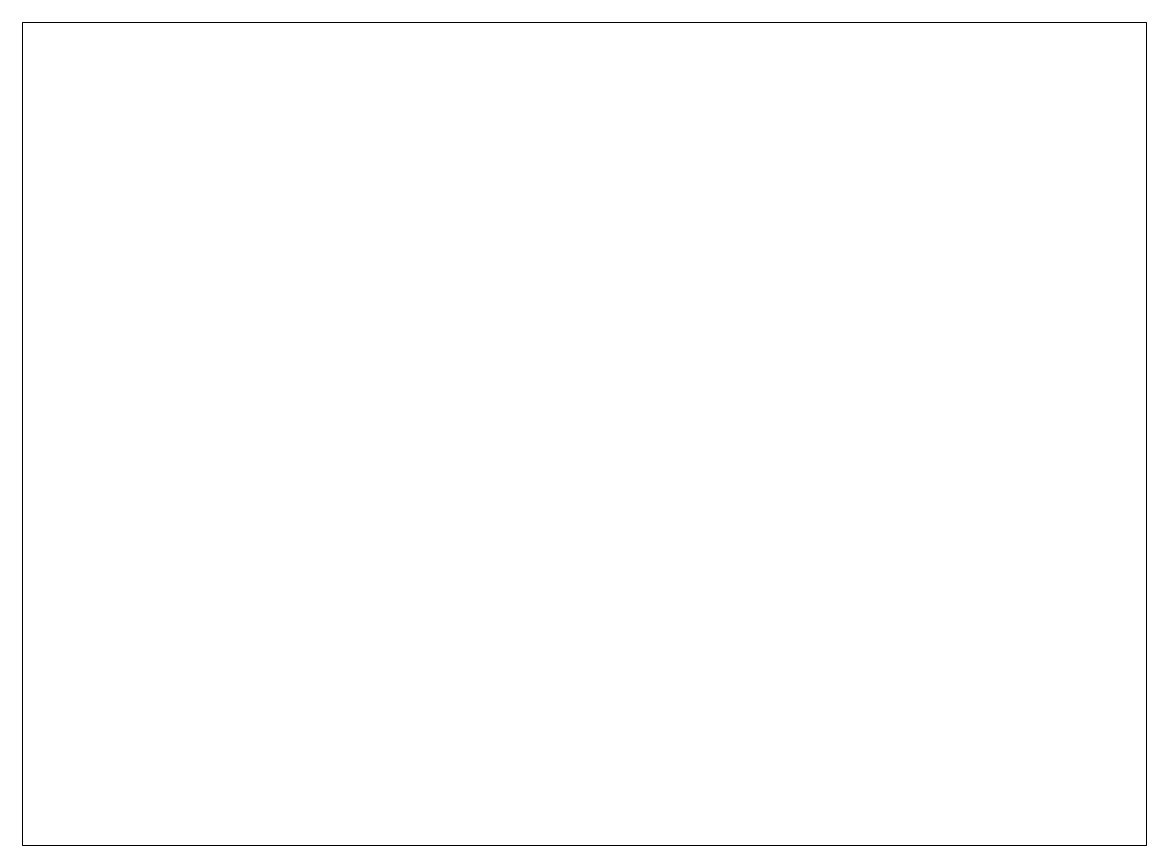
# Paper-space layout 'Лист1' of a CAD drawing. Header units: millimetres. Extents: x -3 to 274, y -4 to 199.
# The model-space entities are those that its viewports show. They can reach past a viewport. Long polylines and large blocks are cut down to what shows.
import ezdxf

# ---------------------------------------------------------------- set-up
doc = ezdxf.new("R2010")
doc.units = ezdxf.units.MM

msp = doc.modelspace()

# ---------------------------------------------------------------- hatches: boundary and pattern name
at = {"transparency": 33554590}
h = msp.add_hatch(color=256, dxfattribs=at)
h.set_gradient(color1=(99, 100, 102), color2=(99, 100, 102))
h.paths.add_polyline_path([(11442.471, -287.107), (11408.471, -287.107), (11408.471, -337.107), (11419.612, -337.107), (11442.471, -337.107)], flags=17)
h.paths.add_polyline_path([(11442.471, -287.107), (11408.471, -287.107), (11408.471, -337.107), (11442.471, -337.107)], flags=17)

psp = doc.layouts.new('Лист1')

# ---------------------------------------------------------------- viewports
at = {"layer": '0'}
psp.add_viewport(center=(135.42, 97.47), size=(277.67, 203.3556), view_center_point=(9978.791, 2724.86), view_height=9183.51585, dxfattribs=at)

doc.saveas('drawing.dxf')
